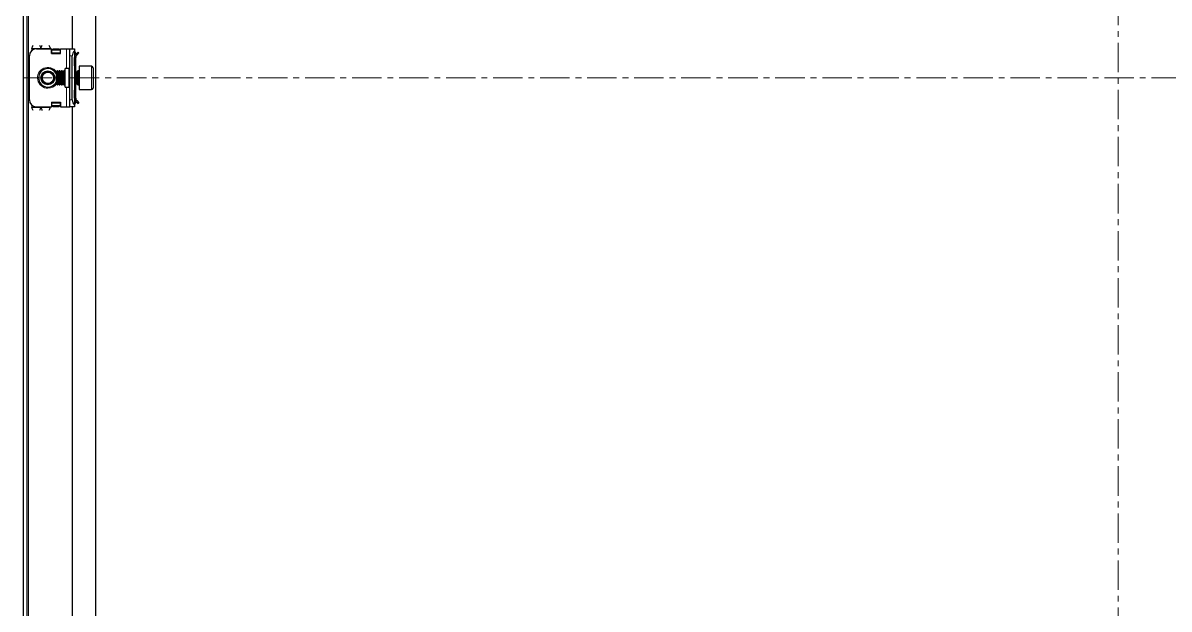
# Model space of a CAD drawing. Header units: millimetres. Extents: x -461 to 1739, y -353 to 961.
# Drawn here: x 792.6 to 1287.9, y 62.7 to 315.8 of the extents above; entities that cross this region are included whole.
import ezdxf

# ---------------------------------------------------------------- set-up
doc = ezdxf.new("R2010")
doc.units = ezdxf.units.MM
doc.linetypes.add('CENTERX2', pattern=[20.32, 12.7, -2.54, 2.54, -2.54])
doc.layers.add('FORMAT', color=7, linetype='Continuous')

msp = doc.modelspace()

# ---------------------------------------------------------------- linework, layer by layer
at = {"color": 7, "linetype": 'Continuous', "lineweight": 25}
for p, q in [((792.92, -188.41), (792.92, 772.59)), ((794.42, -188.41), (794.42, 772.59)), ((823.92, 741.59), (823.92, -157.41)), ((813.92, 692.09), (813.92, 304.59)), ((796.42, 304.84), (796.42, 303.82)), ((798.42, 304.59), (804.92, 304.59)), ((804.42, 304.84), (804.42, 304.59)), ((804.92, 302.59), (804.92, 304.59)), ((805.12, 304.47), (804.92, 304.47)), ((804.92, 302.59), (808.92, 302.59)), ((805.12, 302.59), (805.12, 304.47)), ((805.17, 304.21), (805.67, 304.56)), ((805.67, 304.21), (805.17, 303.85)), ((805.17, 303.85), (805.17, 304.21)), ((805.17, 302.94), (805.17, 303.85)), ((805.17, 302.59), (805.17, 302.94)), ((805.67, 304.56), (805.67, 304.21)), ((805.67, 304.56), (808.17, 304.56)), ((805.67, 304.21), (808.17, 304.21)), ((808.17, 304.21), (808.17, 304.56)), ((808.17, 304.56), (808.67, 304.21)), ((808.67, 303.85), (808.17, 304.21)), ((808.67, 304.21), (808.67, 303.85)), ((808.67, 303.85), (808.67, 302.94)), ((808.67, 302.94), (808.67, 302.59)), ((808.92, 302.59), (808.92, 304.59)), ((808.92, 304.59), (811.42, 304.59)), ((811.42, 304.59), (812.92, 304.59)), ((812.92, 301.59), (812.92, 304.59)), ((812.92, 304.59), (814.92, 304.59)), ((814.92, 304.59), (814.92, 303.82)), ((814.92, 303.82), (814.92, 280.35)), ((814.92, 303.5), (815.13, 303.29)), ((815.42, 302.59), (815.42, 302.13)), ((815.51, 302.25), (816.49, 303.23)), ((815.86, 301.9), (815.51, 302.25)), ((815.86, 301.9), (816.84, 302.87)), ((816.49, 303.23), (816.84, 302.87)), ((795.42, 282.59), (795.42, 301.59)), ((812.92, 282.59), (812.92, 301.59)), ((813.92, 282.59), (813.92, 301.59)), ((815.42, 300.84), (814.92, 300.84)), ((814.92, 297.34), (814.92, 300.84)), ((815.42, 297.34), (814.92, 297.34)), ((815.42, 297.34), (815.42, 300.84)), ((815.42, 295.09), (815.42, 297.34)), ((807.48, 295.09), (806.92, 294.53)), ((806.92, 294.53), (806.92, 290.77)), ((807.54, 295.09), (807.48, 295.09)), ((807.48, 295.09), (807.48, 290.47)), ((807.92, 294.53), (807.54, 295.09)), ((807.54, 295.09), (807.54, 294.61)), ((807.54, 294.61), (807.54, 289.09)), ((808.31, 295.09), (807.92, 294.53)), ((807.92, 294.53), (807.92, 294.15)), ((807.92, 294.15), (807.92, 289.64)), ((808.54, 295.09), (808.31, 295.09)), ((808.31, 295.09), (808.31, 294.61)), ((808.31, 294.61), (808.31, 289.09)), ((808.92, 294.53), (808.54, 295.09)), ((808.54, 295.09), (808.54, 294.61)), ((808.54, 294.61), (808.54, 289.09)), ((809.31, 295.09), (808.92, 294.53)), ((808.92, 294.53), (808.92, 294.15)), ((808.92, 294.15), (808.92, 289.64)), ((809.54, 295.09), (809.31, 295.09)), ((809.31, 295.09), (809.31, 294.61)), ((809.31, 294.61), (809.31, 289.09)), ((809.92, 294.53), (809.54, 295.09)), ((809.54, 295.09), (809.54, 294.61)), ((809.54, 294.61), (809.54, 289.09)), ((810.31, 295.09), (809.92, 294.53)), ((809.92, 294.53), (809.92, 294.15)), ((809.92, 294.15), (809.92, 289.64)), ((810.54, 295.09), (810.31, 295.09)), ((810.31, 295.09), (810.31, 294.61)), ((810.31, 294.61), (810.31, 289.09)), ((810.92, 294.53), (810.54, 295.09)), ((810.54, 295.09), (810.54, 294.61)), ((810.54, 294.61), (810.54, 289.09)), ((812.42, 296.09), (810.92, 296.09)), ((810.92, 288.09), (810.92, 296.09)), ((815.31, 295.09), (814.92, 294.53)), ((815.54, 295.09), (815.31, 295.09)), ((815.31, 295.09), (815.31, 294.61)), ((815.31, 294.61), (815.31, 289.09)), ((815.92, 294.53), (815.54, 295.09)), ((815.54, 295.09), (815.54, 294.61)), ((815.54, 294.61), (815.54, 289.09)), ((816.31, 295.09), (815.92, 294.53)), ((815.92, 294.53), (815.92, 294.15)), ((815.92, 294.15), (815.92, 289.64)), ((816.67, 295.09), (816.31, 295.09)), ((816.31, 295.09), (816.31, 294.61)), ((816.31, 294.61), (816.31, 289.09)), ((822.32, 297.09), (816.92, 297.09)), ((816.92, 297.09), (816.92, 289.39)), ((822.92, 296.49), (822.92, 289.72)), ((806.92, 290.77), (806.92, 289.64)), ((806.92, 289.64), (807.48, 289.09)), ((807.48, 290.47), (807.48, 289.09)), ((807.48, 289.09), (807.54, 289.09)), ((807.54, 289.09), (807.92, 289.64)), ((807.92, 289.64), (808.31, 289.09)), ((808.31, 289.09), (808.54, 289.09)), ((808.54, 289.09), (808.92, 289.64)), ((808.92, 289.64), (809.31, 289.09)), ((809.31, 289.09), (809.54, 289.09)), ((809.54, 289.09), (809.92, 289.64)), ((809.92, 289.64), (810.31, 289.09)), ((810.31, 289.09), (810.54, 289.09)), ((810.54, 289.09), (810.92, 289.64)), ((810.92, 288.09), (812.42, 288.09)), ((814.92, 289.64), (815.31, 289.09)), ((815.31, 289.09), (815.54, 289.09)), ((815.42, 286.84), (815.42, 289.09)), ((815.54, 289.09), (815.92, 289.64)), ((815.92, 289.64), (816.31, 289.09)), ((816.31, 289.09), (816.67, 289.09)), ((816.92, 289.39), (816.92, 287.09)), ((822.92, 289.72), (822.92, 287.69)), ((812.92, 279.59), (812.92, 282.59)), ((814.92, 286.84), (815.42, 286.84)), ((814.92, 283.34), (814.92, 286.84)), ((815.42, 283.34), (814.92, 283.34)), ((815.42, 283.34), (815.42, 286.84)), ((816.92, 287.09), (822.32, 287.09)), ((796.42, 280.35), (796.42, 279.34)), ((798.42, 279.59), (804.92, 279.59)), ((804.42, 279.59), (804.42, 279.34)), ((804.92, 281.59), (804.92, 279.59)), ((804.92, 281.59), (808.92, 281.59)), ((804.92, 279.7), (805.12, 279.7)), ((805.12, 279.7), (805.12, 281.59)), ((805.17, 281.23), (805.17, 281.59)), ((805.17, 280.32), (805.17, 281.23)), ((805.17, 279.97), (805.17, 280.32)), ((805.17, 280.32), (805.67, 279.97)), ((805.67, 279.61), (805.17, 279.97)), ((805.67, 279.97), (805.67, 279.61)), ((808.17, 279.97), (805.67, 279.97)), ((808.17, 279.61), (805.67, 279.61)), ((808.17, 279.97), (808.67, 280.32)), ((808.17, 279.61), (808.17, 279.97)), ((808.67, 279.97), (808.17, 279.61)), ((808.67, 281.59), (808.67, 281.23)), ((808.67, 281.23), (808.67, 280.32)), ((808.67, 280.32), (808.67, 279.97)), ((808.92, 281.59), (808.92, 279.59)), ((808.92, 279.59), (811.42, 279.59)), ((811.42, 279.59), (812.92, 279.59)), ((814.92, 279.59), (812.92, 279.59)), ((813.92, 279.59), (813.92, -107.91)), ((815.13, 280.88), (814.92, 280.67)), ((814.92, 280.35), (814.92, 279.59)), ((815.42, 281.59), (815.42, 281.98)), ((815.86, 282.28), (815.51, 281.92)), ((815.51, 281.92), (816.49, 280.95)), ((815.86, 282.28), (816.84, 281.3)), ((816.49, 280.95), (816.84, 281.3))]:
    msp.add_line(p, q, dxfattribs=at)
at = {"color": 8, "linetype": 'Continuous', "lineweight": 18}
for p, q in [((795.02, -186.31), (795.02, 770.49)), ((796.42, 304.84), (800.42, 304.84)), ((800.42, 304.84), (804.42, 304.84)), ((808.67, 302.94), (805.17, 302.94)), ((811.42, 296.09), (811.42, 304.59)), ((814.92, 303.09), (815.13, 303.29)), ((814.92, 302.59), (815.42, 302.59)), ((813.92, 301.59), (812.92, 301.59)), ((812.42, 288.09), (812.42, 296.09)), ((816.67, 289.09), (816.67, 295.09)), ((822.32, 289.39), (822.32, 297.09)), ((811.42, 279.59), (811.42, 288.09)), ((822.32, 287.09), (822.32, 289.39)), ((812.92, 282.59), (813.92, 282.59)), ((796.42, 279.34), (800.42, 279.34)), ((804.42, 279.34), (800.42, 279.34)), ((805.17, 281.23), (808.67, 281.23)), ((814.92, 281.59), (815.42, 281.59)), ((814.92, 281.09), (815.13, 280.88))]:
    msp.add_line(p, q, dxfattribs=at)
at = {"color": 7, "linetype": 'Continuous', "lineweight": 25}
for radius in [3, 2.76, 2.45]:
    msp.add_circle((803.42, 292.09), radius, dxfattribs=at)
for centre, radius, start, end in [((798.42, 301.59), 3, 90, 180), ((816.92, 301.59), 3, 131.8103, 180), ((814.42, 302.59), 1, 0, 45), ((803.42, 292.09), 4, 90, 331.045), ((803.42, 292.09), 4, 28.955, 90), ((812.42, 296.59), 0.5, 270, 0), ((816.67, 295.34), 0.25, 270, 0), ((822.32, 296.49), 0.6, 0, 90), ((812.42, 287.59), 0.5, 0, 90), ((816.67, 288.84), 0.25, 0, 90), ((822.32, 287.69), 0.6, 270, 0), ((798.42, 282.59), 3, 180, 270), ((816.92, 282.59), 3, 180, 228.1897), ((814.42, 281.59), 1, 315, 0)]:
    msp.add_arc(centre, radius, start, end, dxfattribs=at)
at = {"color": 8, "linetype": 'Continuous', "lineweight": 18}
for start, end in [(35.4622, 270), (270, 324.5378)]:
    msp.add_arc((803.42, 292.09), 4.5, start, end, dxfattribs=at)
at = {"color": 7, "linetype": 'Continuous', "lineweight": 25}
for points, knots in [([(796.42, 304.84), (796.52, 305.08), (796.71, 305.57), (796.9, 305.96), (797, 306.16)], [0, 0, 0, 0, 0.502065, 1, 1, 1, 1]), ([(799.85, 306.15), (799.93, 305.99), (800.11, 305.64), (800.3, 305.16), (800.41, 304.88), (800.42, 304.84)], [0, 0, 0, 0, 0.4154826, 0.9171518, 1, 1, 1, 1]), ([(800.42, 304.84), (800.52, 305.08), (800.71, 305.57), (800.9, 305.96), (801, 306.16)], [0, 0, 0, 0, 0.5020654, 1, 1, 1, 1]), ([(803.85, 306.15), (803.93, 305.99), (804.11, 305.64), (804.3, 305.16), (804.41, 304.88), (804.42, 304.84)], [0, 0, 0, 0, 0.4154826, 0.9171518, 1, 1, 1, 1]), ([(815.51, 302.25), (815.36, 302.06), (815.05, 301.68), (814.93, 301.16), (814.93, 300.88), (814.92, 300.84)], [0, 0, 0, 0, 0.461863, 0.923726, 1, 1, 1, 1]), ([(815.86, 301.9), (815.74, 301.75), (815.56, 301.52), (815.44, 301.14), (815.43, 300.94), (815.42, 300.84)], [0, 0, 0, 0, 0.485042, 0.738404, 1, 1, 1, 1]), ([(814.92, 283.34), (814.95, 283.09), (815, 282.61), (815.29, 282.15), (815.48, 281.95), (815.51, 281.92)], [0, 0, 0, 0, 0.461863, 0.923726, 1, 1, 1, 1]), ([(815.42, 283.34), (815.45, 283.15), (815.48, 282.86), (815.66, 282.5), (815.8, 282.35), (815.86, 282.28)], [0, 0, 0, 0, 0.485042, 0.738404, 1, 1, 1, 1]), ([(797, 278.02), (796.92, 278.18), (796.74, 278.53), (796.55, 279.02), (796.44, 279.3), (796.42, 279.34)], [0, 0, 0, 0, 0.415483, 0.917152, 1, 1, 1, 1]), ([(800.42, 279.34), (800.33, 279.09), (800.14, 278.61), (799.95, 278.21), (799.85, 278.01)], [0, 0, 0, 0, 0.502065, 1, 1, 1, 1]), ([(801, 278.02), (800.92, 278.18), (800.74, 278.53), (800.55, 279.02), (800.44, 279.3), (800.42, 279.34)], [0, 0, 0, 0, 0.415483, 0.917152, 1, 1, 1, 1]), ([(804.42, 279.34), (804.33, 279.09), (804.14, 278.61), (803.95, 278.21), (803.85, 278.01)], [0, 0, 0, 0, 0.502065, 1, 1, 1, 1])]:
    msp.add_open_spline(points, degree=3, knots=knots, dxfattribs=at)
at = {"layer": 'FORMAT', "linetype": 'CENTERX2', "lineweight": 18}
for p, q in [((1265.92, 774.59), (1265.92, -190.41)), ((792.62, 292.09), (1739.22, 292.09))]:
    msp.add_line(p, q, dxfattribs=at)

doc.saveas('drawing.dxf')
